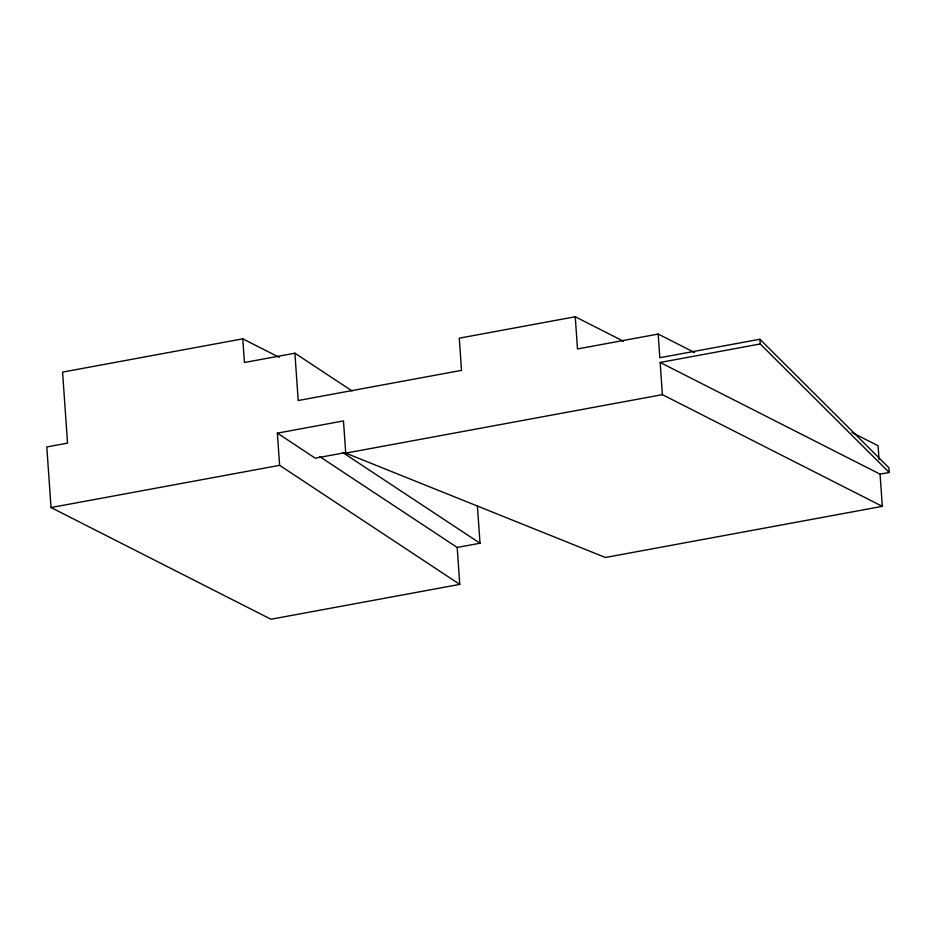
<?xml version="1.0" encoding="UTF-8"?>
<svg xmlns="http://www.w3.org/2000/svg" width="936" height="936" viewBox="0 0 936 936"><rect width="100%" height="100%" fill="white"/><g stroke="black" fill="none" stroke-linecap="round" stroke-linejoin="round"><path stroke-width="1.4" d="M279.221 357.341L242.787 338.832L62.572 372.107L67.544 443.114L46.8 446.952L51.035 507.546L270.96 619.246L459.775 584.38L457.189 547.455L319.796 456.663M352.111 390.991L294.899 353.188L244.436 362.501L242.787 338.832M623.399 341.207L575.254 316.754L459.272 338.177L461.518 370.363L298.21 400.526L294.899 353.188M694.594 352.556L658.16 334.058L577.5 348.952L575.254 316.754M880.062 474.154L882.32 506.353L662.395 394.653L660.149 362.454L880.062 474.154L889.2 472.469L888.872 467.731L759.915 339.241L659.822 357.727L658.16 334.058M459.775 584.38L279.618 465.332L277.372 433.146L343.477 420.931L345.735 453.129L605.417 557.482L882.32 506.353M660.149 362.454L760.254 343.968L889.2 472.469M345.255 452.638L315.256 458.184L277.372 433.146M51.035 507.546L279.618 465.332M345.735 453.129L662.395 394.653M457.189 547.455L480.016 543.231L477.383 505.639M852.052 432.537L878.085 445.758L879.056 459.681M342.611 452.439L480.016 543.231M759.915 339.241L760.254 343.968"/></g></svg>
